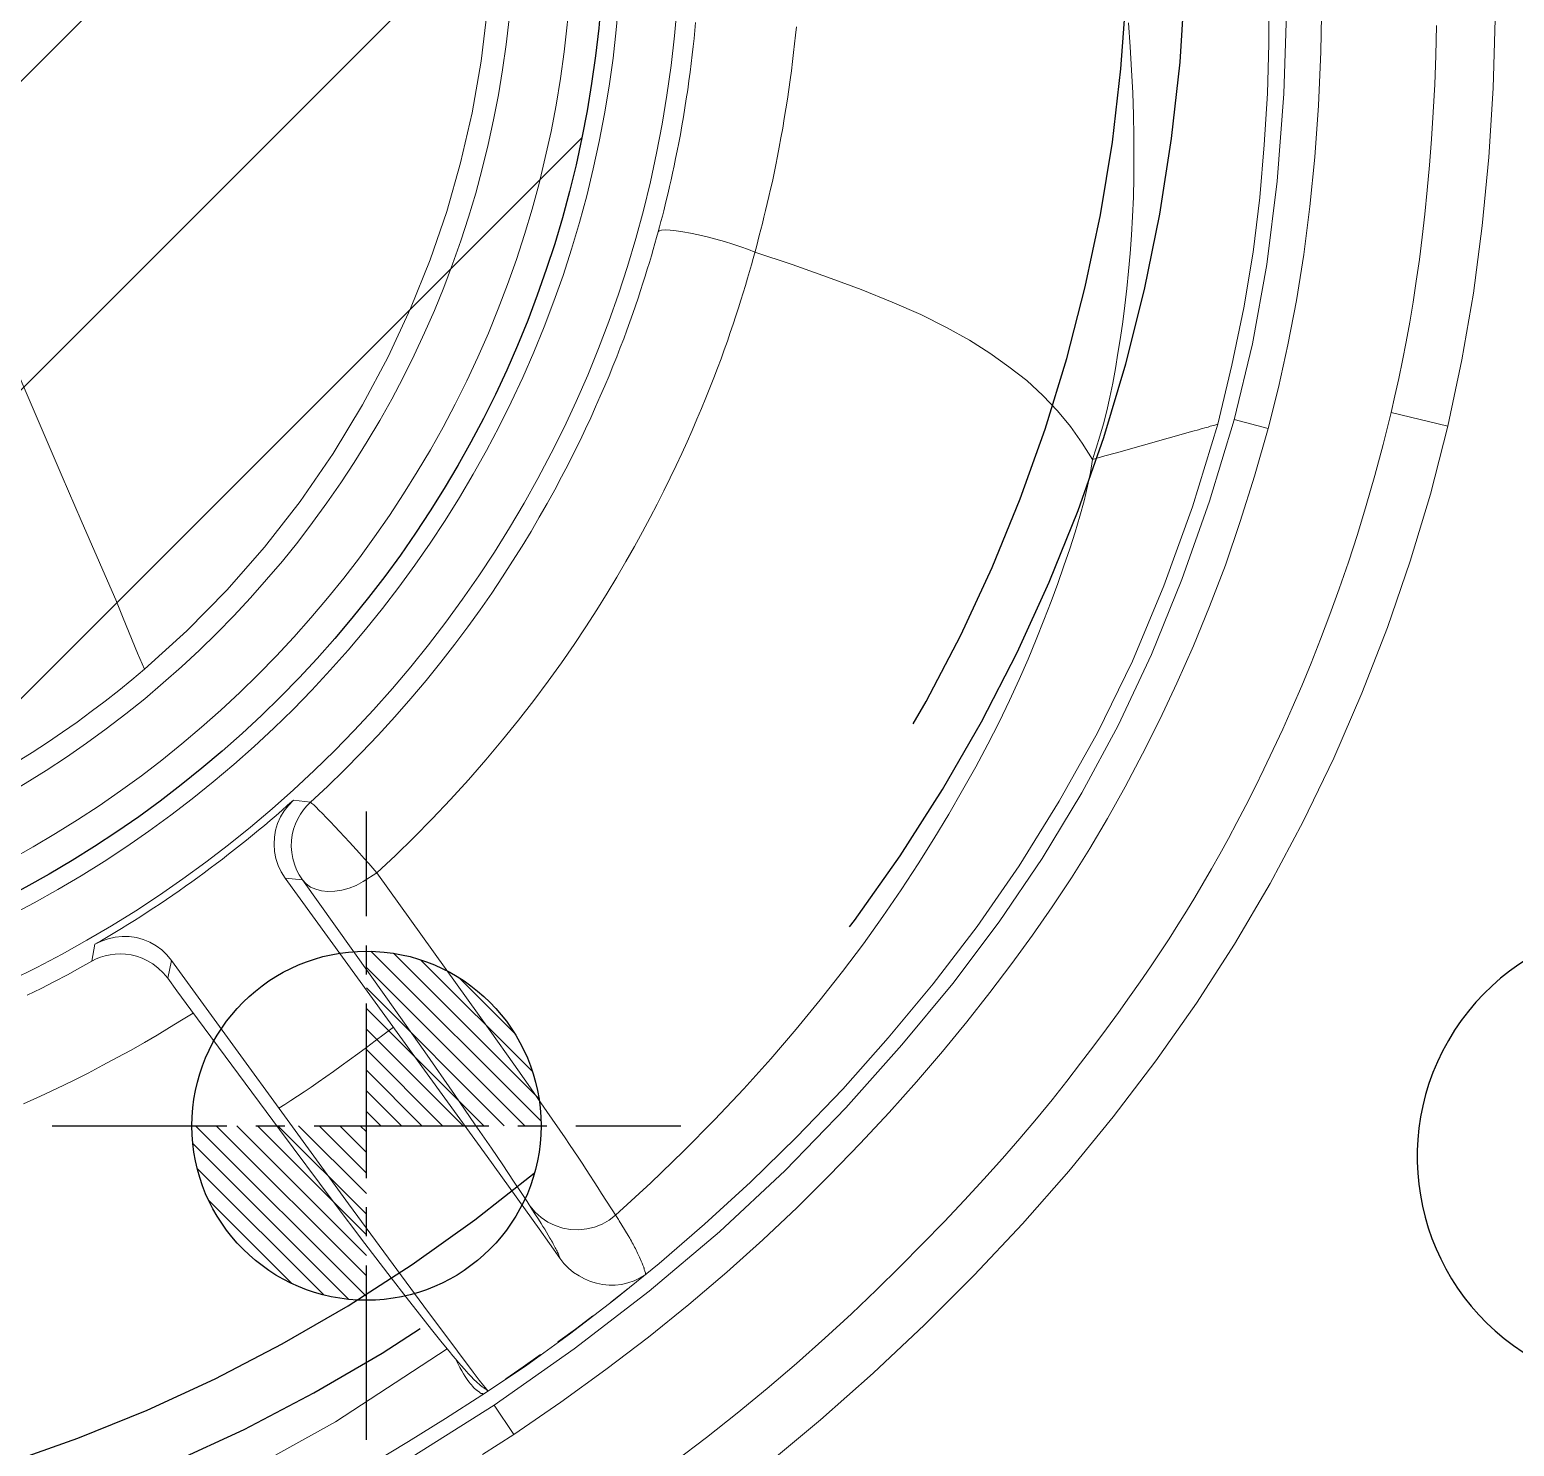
# Model space of a CAD drawing. Header units: inches. Extents: x 160917 to 162189, y -51061 to -50161.
# Drawn here: x 161518.9 to 161531.65, y -50391.16 to -50378.98 of the extents above; entities that cross this region are included whole.
import ezdxf

# ---------------------------------------------------------------- set-up
doc = ezdxf.new("R2010")
doc.units = ezdxf.units.IN
doc.header["$LTSCALE"] = 2
doc.header["$MEASUREMENT"] = 0
doc.linetypes.add('CENTER2', pattern=[1.125, 0.75, -0.125, 0.125, -0.125])
doc.linetypes.add('HIDDEN', pattern=[9.525, 6.35, -3.175])
doc.layers.get('0').update_dxf_attribs({"linetype": 'CONTINUOUS'})
for name, color, linetype in [('PIN', 4, 'CONTINUOUS'), ('Ru', 8, 'CONTINUOUS'), ('y-cut', 7, 'CONTINUOUS')]:
    doc.layers.add(name, color=color, linetype=linetype)
doc.layers.add('PRODUCT', color=1, linetype='CONTINUOUS', lineweight=15)
doc.layers.add('截面', color=191, linetype='CONTINUOUS', lineweight=15)

# ---------------------------------------------------------------- blocks, each defined once
blk = doc.blocks.new('20160823.165622')
at = {"layer": '截面', "linetype": 'Continuous', "ltscale": 0.3}
h = blk.add_hatch(dxfattribs=at)
h.set_pattern_fill('ANSI31', color=256, scale=15, style=0)
h.set_pattern_definition([(45, (-3383.3948, 1002.8706), (-1.3258252, 1.3258252), [])])
h.paths.add_polyline_path([(-73.824, 61.266, 1), (-92.824, 61.266, 1)])
h.paths.add_polyline_path([(-22.197, 84.62, 0.373533), (-22.044, 83.982), (-17.561, 80.78), (-17.398, 80.674), (-17.228, 80.584), (-17.053, 80.509), (-16.871, 80.45), (-16.682, 80.406), (-16.492, 80.379), (-16.3, 80.369), (-16.106, 80.375), (-15.915, 80.399), (-15.727, 80.439), (-15.542, 80.495), (-15.363, 80.567), (-15.192, 80.655), (-15.028, 80.757), (-14.874, 80.873), (-14.732, 81.001), (-14.601, 81.141), (-14.481, 81.295), (-6.885, 91.928), (-6.779, 92.091), (-6.689, 92.26), (-6.615, 92.435), (-6.555, 92.618), (-6.511, 92.807), (-6.484, 92.997), (-6.474, 93.19), (-6.481, 93.384), (-6.504, 93.575), (-6.545, 93.764), (-6.602, 93.95), (-6.674, 94.128), (-6.761, 94.3), (-6.864, 94.465), (-6.98, 94.619), (-7.108, 94.761), (-7.249, 94.893), (-7.403, 95.013), (-12.093, 98.364, 0.382846), (-12.756, 98.29), (-13.983, 96.876), (-15.164, 95.437), (-16.3, 93.973), (-17.39, 92.485), (-18.435, 90.971), (-19.438, 89.428), (-20.4, 87.855), (-21.32, 86.252)])
h.paths.add_polyline_path([(-3.987, 77.836), (-3.979, 77.644), (-3.954, 77.453), (-3.912, 77.264), (-3.854, 77.08), (-3.78, 76.902), (-3.691, 76.73), (-3.588, 76.568), (-3.471, 76.416), (-3.34, 76.274), (-3.199, 76.144), (-3.048, 76.028), (-2.886, 75.925), (-2.714, 75.835), (2.724, 73.299, 0.401701), (3.379, 73.522), (4.215, 75.163), (5.025, 76.816), (5.808, 78.481), (6.564, 80.157), (7.293, 81.844), (7.996, 83.545), (8.673, 85.26), (9.324, 86.988), (9.949, 88.728, 0.385263), (9.688, 89.347), (4.684, 91.68), (4.503, 91.755), (4.32, 91.812), (4.133, 91.854), (3.942, 91.879), (3.748, 91.888), (3.555, 91.879), (3.363, 91.854), (3.173, 91.812), (2.989, 91.754), (2.811, 91.68), (2.638, 91.59), (2.476, 91.487), (2.323, 91.369), (2.18, 91.238), (2.051, 91.097), (1.935, 90.946), (1.832, 90.784), (1.742, 90.612), (-3.779, 78.772), (-3.854, 78.591), (-3.912, 78.408), (-3.953, 78.221), (-3.978, 78.03)])
h.paths.add_polyline_path([(-5.724, 139.049), (-5.562, 128.95), (-5.55, 128.785), (-5.523, 128.627), (-5.479, 128.473), (-5.418, 128.324), (-5.342, 128.179), (-5.252, 128.045), (-5.148, 127.921), (-5.031, 127.808), (-4.904, 127.708), (-4.767, 127.622), (-4.62, 127.551), (-4.469, 127.495), (-4.314, 127.456), (-4.155, 127.434), (-3.99, 127.427), (9.395, 127.642), (9.56, 127.653), (9.718, 127.681), (9.872, 127.725), (10.021, 127.785), (10.166, 127.862), (10.3, 127.951), (10.424, 128.055), (10.537, 128.173), (10.637, 128.3), (10.723, 128.437), (10.794, 128.583), (10.85, 128.735), (10.889, 128.89), (10.911, 129.049), (10.918, 129.214), (10.76, 139.065, 0.409527), (10.26, 139.557), (-5.224, 139.557, 0.418916)])
h.paths.add_polyline_path([(-93.609, 92.793), (-93.598, 92.6), (-93.571, 92.41), (-93.527, 92.221), (-93.467, 92.038), (-93.392, 91.862), (-93.302, 91.692), (-93.196, 91.529), (-87.589, 83.68), (-87.469, 83.527), (-87.339, 83.387), (-87.197, 83.26), (-87.043, 83.144), (-86.879, 83.041), (-86.707, 82.954), (-86.528, 82.882), (-86.342, 82.825), (-86.153, 82.785), (-85.961, 82.761), (-85.766, 82.755), (-85.573, 82.765), (-85.382, 82.792), (-85.193, 82.836), (-85.01, 82.896), (-84.834, 82.971), (-84.665, 83.061), (-84.501, 83.167), (-81.445, 85.35, 0.414214), (-81.213, 86.745), (-88.229, 96.567, 0.414214), (-89.624, 96.799), (-92.686, 94.612), (-92.838, 94.492), (-92.978, 94.362), (-93.105, 94.22), (-93.221, 94.067), (-93.323, 93.903), (-93.411, 93.732), (-93.482, 93.553), (-93.539, 93.367), (-93.579, 93.179), (-93.602, 92.987)])
h.paths.add_polyline_path([(-111.785, 86.571), (-107.088, 75.443, 0.425093), (-105.745, 74.926), (-102.029, 76.658), (-101.856, 76.748), (-101.694, 76.852), (-101.543, 76.968), (-101.401, 77.098), (-101.269, 77.241), (-101.151, 77.394), (-101.048, 77.557), (-100.958, 77.729), (-100.883, 77.908), (-100.825, 78.092), (-100.783, 78.282), (-100.758, 78.473), (-100.75, 78.666), (-100.758, 78.859), (-100.783, 79.05), (-100.825, 79.235), (-100.882, 79.418), (-100.956, 79.597), (-105.034, 88.343), (-105.124, 88.515), (-105.227, 88.677), (-105.343, 88.829), (-105.473, 88.97), (-105.616, 89.102), (-105.769, 89.219), (-105.931, 89.323), (-106.103, 89.412), (-106.281, 89.486), (-106.465, 89.544), (-106.654, 89.586), (-106.845, 89.611), (-107.037, 89.62), (-107.231, 89.611), (-107.421, 89.586), (-107.607, 89.545), (-107.789, 89.487), (-107.969, 89.413), (-111.286, 87.866, 0.403417)])
h.paths.add_polyline_path([(6.029, 102.701), (6.04, 102.519), (6.066, 102.34), (6.108, 102.163), (6.164, 101.988), (6.233, 101.819), (6.317, 101.657), (6.414, 101.501), (6.524, 101.355), (6.645, 101.218), (6.777, 101.091), (6.919, 100.976), (7.07, 100.873), (7.229, 100.783), (7.395, 100.706), (7.565, 100.644), (7.74, 100.596), (7.921, 100.561), (12.733, 99.863, 0.404229), (13.297, 100.269), (13.602, 102.074), (13.869, 103.881), (14.097, 105.692), (14.286, 107.505), (14.436, 109.321), (14.547, 111.142), (14.62, 112.97), (14.653, 114.804), (14.648, 116.644, 0.410269), (14.148, 117.137), (8.99, 117.137), (8.803, 117.129), (8.62, 117.106), (8.441, 117.068), (8.264, 117.014), (8.091, 116.945), (7.925, 116.863), (7.767, 116.767), (7.616, 116.658), (7.476, 116.537), (7.347, 116.404), (7.228, 116.261), (7.122, 116.109), (7.03, 115.948), (6.951, 115.78), (6.887, 115.606), (6.838, 115.43), (6.803, 115.248), (6.784, 115.062), (6.032, 102.885)])
h.paths.add_polyline_path([(-9.989, 114.513), (-9.984, 112.88), (-9.966, 111.248), (-9.933, 109.616), (-9.886, 107.984), (-9.826, 106.353), (-9.751, 104.722), (-9.663, 103.091, 0.356031), (-9.235, 102.625), (-4.838, 101.987), (-4.633, 101.967), (-4.431, 101.966), (-4.231, 101.983), (-4.032, 102.018), (-3.835, 102.073), (-3.646, 102.144), (-3.464, 102.233), (-3.289, 102.339), (-3.126, 102.459), (-2.975, 102.594), (-2.835, 102.744), (-2.711, 102.904), (-2.603, 103.075), (-2.509, 103.256), (-2.434, 103.444), (-2.376, 103.636), (-2.336, 103.834), (-2.313, 104.038), (-1.58, 115.926), (-1.577, 116.128), (-1.592, 116.327), (-1.625, 116.522), (-1.675, 116.716), (-1.743, 116.905), (-1.828, 117.086), (-1.929, 117.259), (-2.046, 117.424), (-2.176, 117.576), (-2.32, 117.715), (-2.477, 117.842), (-2.643, 117.954), (-2.819, 118.049), (-3.004, 118.129), (-3.194, 118.191), (-3.387, 118.236), (-3.584, 118.263), (-3.787, 118.273), (-9.457, 118.273, 0.408821), (-9.957, 117.782), (-9.98, 116.147)])
h.paths.add_polyline_path([(-117.289, 114.429), (-117.278, 113.089), (-117.245, 111.75), (-117.188, 110.413), (-117.108, 109.078), (-117.005, 107.746), (-116.879, 106.413), (-116.73, 105.082), (-116.557, 103.75), (-116.36, 102.42, 0.411006), (-115.229, 101.585), (-112.19, 102.026), (-112.009, 102.06), (-111.833, 102.108), (-111.663, 102.171), (-111.498, 102.247), (-111.338, 102.338), (-111.187, 102.441), (-111.045, 102.556), (-110.912, 102.683), (-110.791, 102.82), (-110.682, 102.967), (-110.585, 103.122), (-110.501, 103.285), (-110.431, 103.453), (-110.375, 103.628), (-110.334, 103.806), (-110.308, 103.984), (-110.297, 104.166), (-110.3, 104.35), (-110.855, 113.353), (-110.875, 113.54), (-110.91, 113.721), (-110.959, 113.898), (-111.023, 114.071), (-111.102, 114.24), (-111.194, 114.4), (-111.3, 114.552), (-111.418, 114.696), (-111.548, 114.828), (-111.688, 114.949), (-111.839, 115.059), (-111.997, 115.155), (-112.162, 115.237), (-112.335, 115.306), (-112.512, 115.359), (-112.691, 115.397), (-112.874, 115.42), (-113.061, 115.428), (-116.289, 115.428, 0.41394)])
h.paths.add_polyline_path([(-99.071, 114.42), (-99.068, 114.217), (-98.561, 105.996), (-98.539, 105.794), (-98.5, 105.598), (-98.443, 105.408), (-98.369, 105.222), (-98.277, 105.042), (-98.171, 104.872), (-98.049, 104.712), (-97.911, 104.563), (-97.762, 104.428), (-97.601, 104.307), (-97.429, 104.2), (-97.249, 104.11), (-97.061, 104.038), (-96.867, 103.982), (-96.67, 103.944), (-96.472, 103.924), (-96.272, 103.923), (-96.07, 103.939), (-93.042, 104.307, 0.379232), (-92.163, 105.3), (-92.163, 115.564, 0.414214), (-93.163, 116.564), (-96.863, 116.564), (-97.065, 116.555), (-97.262, 116.528), (-97.455, 116.483), (-97.644, 116.421), (-97.829, 116.341), (-98.005, 116.246), (-98.172, 116.134), (-98.329, 116.007), (-98.473, 115.868), (-98.603, 115.716), (-98.72, 115.551), (-98.821, 115.378), (-98.905, 115.196), (-98.974, 115.007), (-99.024, 114.813), (-99.057, 114.618)])
at = {"layer": 'y-cut', "linetype": 'ByBlock'}
blk.add_circle((-83.324, 61.266), 9.5, dxfattribs=at)
blk = doc.blocks.new('20160903.101622')
at = {"color": 8, "linetype": 'HIDDEN', "ltscale": 0.8}
for radius, start, end in [(14.5, 142.5048, 37.4952), (14, 143.1301, 36.8699)]:
    blk.add_arc((-4.003, -10.67), radius, start, end, dxfattribs=at)

msp = doc.modelspace()

# ---------------------------------------------------------------- hatches: boundary and pattern name
at = {"layer": 'PIN', "linetype": 'Continuous'}
h = msp.add_hatch(dxfattribs=at)
h.set_pattern_fill('ANSI31', color=3, angle=90, style=0)
h.set_pattern_definition([(135, (161727.07526, -50402.64212), (-0.08838835, -0.08838835), [])])
h.paths.add_polyline_path([(161521.793, -50388.402), (161520.293, -50388.402, 0.414214), (161521.793, -50389.902)])
h.paths.add_polyline_path([(161521.793, -50386.902), (161521.793, -50388.402), (161523.293, -50388.402, 0.414214)])

# ---------------------------------------------------------------- linework, layer by layer
at = {"layer": 'PIN', "color": 3, "linetype": 'CENTER2'}
for p, q in [((161521.793, -50391.102), (161521.793, -50385.702)), ((161519.093, -50388.402), (161524.493, -50388.402))]:
    msp.add_line(p, q, dxfattribs=at)
at = {"layer": 'PIN', "color": 3, "linetype": 'Continuous'}
msp.add_circle((161521.793, -50388.402), 1.5, dxfattribs=at)
at = {"layer": 'PRODUCT', "linetype": 'ByBlock'}
for p, q in [((161525.168, -50380.752), (161525.195, -50380.649)), ((161525.143, -50380.849), (161525.168, -50380.752)), ((161529.229, -50381.867), (161529.107, -50382.373)), ((161529.54, -50382.412), (161529.63, -50382.059)), ((161529.54, -50382.412), (161529.249, -50382.334)), ((161531.085, -50382.39), (161530.596, -50382.274)), ((161528.892, -50382.435), (161528.236, -50382.619)), ((161528.941, -50382.421), (161528.892, -50382.435)), ((161529.025, -50382.398), (161529.006, -50382.403)), ((161529.423, -50382.82), (161529.54, -50382.412)), ((161519.886, -50384.479), (161519.825, -50384.341)), ((161521.165, -50385.604), (161521.311, -50385.623)), ((161521.562, -50385.874), (161521.647, -50385.966)), ((161522.83, -50388.667), (161521.094, -50386.274)), ((161521.094, -50386.274), (161521.243, -50386.289)), ((161521.243, -50386.289), (161521.96, -50387.295)), ((161521.764, -50386.303), (161521.881, -50386.228)), ((161521.881, -50386.228), (161522.856, -50387.587)), ((161519.433, -50386.988), (161519.46, -50386.843)), ((161520.086, -50387.135), (161520.119, -50386.983)), ((161521.639, -50389.073), (161520.119, -50386.983)), ((161520.164, -50387.242), (161520.086, -50387.135)), ((161520.283, -50387.405), (161520.164, -50387.242)), ((161521.96, -50387.295), (161522.293, -50387.768)), ((161521.045, -50388.434), (161520.283, -50387.405)), ((161522.856, -50387.587), (161523.059, -50387.873)), ((161522.293, -50387.768), (161522.548, -50388.133)), ((161523.059, -50387.873), (161523.181, -50388.047)), ((161523.181, -50388.047), (161523.342, -50388.279)), ((161522.548, -50388.133), (161522.728, -50388.393)), ((161521.508, -50389.054), (161521.045, -50388.434)), ((161522.728, -50388.393), (161522.866, -50388.594)), ((161522.866, -50388.594), (161522.964, -50388.739)), ((161523.276, -50389.289), (161522.83, -50388.667)), ((161522.964, -50388.739), (161523.057, -50388.878)), ((161523.057, -50388.878), (161523.117, -50388.967)), ((161523.117, -50388.967), (161523.173, -50389.052)), ((161521.78, -50389.414), (161521.508, -50389.054)), ((161521.639, -50389.073), (161522.286, -50389.953)), ((161523.173, -50389.052), (161523.215, -50389.118)), ((161523.813, -50388.983), (161523.941, -50389.183)), ((161523.215, -50389.118), (161523.246, -50389.167)), ((161523.246, -50389.167), (161523.27, -50389.204)), ((161523.27, -50389.204), (161523.293, -50389.242)), ((161523.964, -50389.22), (161523.987, -50389.257)), ((161523.455, -50389.541), (161523.276, -50389.289)), ((161523.293, -50389.242), (161523.309, -50389.267)), ((161523.309, -50389.267), (161523.324, -50389.292)), ((161523.324, -50389.292), (161523.339, -50389.317)), ((161523.339, -50389.317), (161523.354, -50389.342)), ((161523.987, -50389.257), (161524.04, -50389.344)), ((161524.826, -50389.313), (161524.222, -50389.823)), ((161522.006, -50389.709), (161521.78, -50389.414)), ((161524.153, -50389.565), (161524.161, -50389.584)), ((161522.134, -50389.875), (161522.006, -50389.709)), ((161524.183, -50389.644), (161524.184, -50389.648)), ((161524.186, -50389.655), (161524.187, -50389.659)), ((161522.249, -50390.021), (161522.134, -50389.875)), ((161523.889, -50389.921), (161524.041, -50389.802)), ((161522.286, -50389.953), (161522.574, -50390.34)), ((161522.352, -50390.152), (161522.249, -50390.021)), ((161522.444, -50390.267), (161522.352, -50390.152)), ((161522.503, -50390.339), (161522.444, -50390.267)), ((161522.535, -50390.378), (161522.503, -50390.339)), ((161522.558, -50390.405), (161522.535, -50390.378)), ((161522.574, -50390.34), (161522.711, -50390.521)), ((161523.158, -50390.467), (161522.784, -50390.717)), ((161522.665, -50390.591), (161522.653, -50390.575)), ((161522.739, -50390.674), (161522.735, -50390.671)), ((161522.796, -50390.651), (161522.809, -50390.66)), ((161522.801, -50390.654), (161522.813, -50390.663)), ((161523.058, -50391.055), (161522.891, -50390.804))]:
    msp.add_line(p, q, dxfattribs=at)
for points in [[(161527.781, -50370.699), (161528.111, -50371.379), (161528.415, -50372.098), (161528.694, -50372.856), (161528.953, -50373.664), (161529.187, -50374.51), (161529.379, -50375.364), (161529.522, -50376.228), (161529.623, -50377.1), (161529.683, -50377.945), (161529.7, -50378.754), (161529.676, -50379.536), (161529.618, -50380.285), (161529.529, -50381.001), (161529.406, -50381.684), (161529.249, -50382.335)], [(161529.548, -50378.693), (161529.547, -50379.105), (161529.533, -50379.532), (161529.507, -50379.972), (161529.469, -50380.427), (161529.411, -50380.895), (161529.33, -50381.375), (161529.229, -50381.867)], [(161529.63, -50382.059), (161529.71, -50381.692), (161529.782, -50381.311), (161529.845, -50380.915), (161529.898, -50380.504), (161529.941, -50380.078), (161529.973, -50379.635), (161529.993, -50379.175), (161530.001, -50378.705)], [(161519.886, -50384.479), (161520.249, -50384.15), (161520.593, -50383.8), (161520.917, -50383.43), (161521.223, -50383.037), (161521.507, -50382.625), (161521.76, -50382.208), (161521.98, -50381.794), (161522.172, -50381.38), (161522.34, -50380.962), (161522.483, -50380.545), (161522.602, -50380.127), (161522.701, -50379.697), (161522.779, -50379.254), (161522.834, -50378.8)], [(161531.49, -50378.894), (161531.473, -50379.487), (161531.437, -50380.08), (161531.38, -50380.668), (161531.303, -50381.248), (161531.204, -50381.822), (161531.085, -50382.39)], [(161524.299, -50380.721), (161524.311, -50380.678), (161524.323, -50380.633), (161524.335, -50380.587), (161524.347, -50380.539), (161524.359, -50380.49), (161524.371, -50380.439), (161524.384, -50380.386), (161524.397, -50380.332), (161524.41, -50380.275), (161524.423, -50380.216), (161524.436, -50380.155), (161524.449, -50380.092), (161524.463, -50380.025), (161524.476, -50379.956), (161524.49, -50379.884), (161524.503, -50379.81), (161524.516, -50379.733), (161524.529, -50379.656), (161524.541, -50379.579), (161524.553, -50379.501), (161524.564, -50379.424), (161524.574, -50379.348), (161524.583, -50379.274), (161524.592, -50379.201), (161524.6, -50379.129), (161524.608, -50379.059), (161524.614, -50378.99), (161524.621, -50378.921)], [(161525.195, -50380.649), (161525.208, -50380.594), (161525.222, -50380.537), (161525.236, -50380.478), (161525.251, -50380.417), (161525.265, -50380.353), (161525.28, -50380.287), (161525.295, -50380.218), (161525.31, -50380.146), (161525.325, -50380.071), (161525.339, -50379.993), (161525.354, -50379.913), (161525.369, -50379.831), (161525.383, -50379.748), (161525.396, -50379.664), (161525.409, -50379.58), (161525.422, -50379.497), (161525.433, -50379.416), (161525.444, -50379.336), (161525.454, -50379.258), (161525.463, -50379.181), (161525.471, -50379.106), (161525.479, -50379.032), (161525.487, -50378.958)], [(161528.03, -50382.677), (161528.063, -50382.58), (161528.095, -50382.478), (161528.125, -50382.371), (161528.153, -50382.259), (161528.179, -50382.142), (161528.204, -50382.021), (161528.227, -50381.895), (161528.249, -50381.764), (161528.27, -50381.63), (161528.29, -50381.493), (161528.309, -50381.353), (161528.326, -50381.208), (161528.341, -50381.059), (161528.355, -50380.907), (161528.366, -50380.75), (161528.375, -50380.589), (161528.382, -50380.423), (161528.386, -50380.253), (161528.387, -50380.078), (161528.386, -50379.899), (161528.382, -50379.715), (161528.376, -50379.526), (161528.367, -50379.332), (161528.355, -50379.132), (161528.339, -50378.926)], [(161530.662, -50381.982), (161530.694, -50381.827), (161530.725, -50381.666), (161530.756, -50381.498), (161530.785, -50381.324), (161530.812, -50381.145), (161530.839, -50380.959), (161530.863, -50380.767), (161530.886, -50380.568), (161530.907, -50380.363), (161530.926, -50380.149), (161530.943, -50379.926), (161530.959, -50379.694), (161530.971, -50379.454), (161530.98, -50379.205), (161530.986, -50378.947)], [(161519.341, -50383.202), (161519.178, -50382.823), (161517.634, -50379.225)], [(161521.311, -50385.623), (161521.457, -50385.486), (161521.603, -50385.344), (161521.748, -50385.198), (161521.893, -50385.046), (161522.036, -50384.889), (161522.174, -50384.732), (161522.305, -50384.575), (161522.432, -50384.419), (161522.551, -50384.265), (161522.664, -50384.115), (161522.769, -50383.968), (161522.869, -50383.825), (161522.962, -50383.686), (161523.048, -50383.552), (161523.13, -50383.422), (161523.207, -50383.295), (161523.278, -50383.173), (161523.346, -50383.054), (161523.41, -50382.938), (161523.469, -50382.827), (161523.526, -50382.719), (161523.578, -50382.614), (161523.628, -50382.513), (161523.675, -50382.414), (161523.72, -50382.318), (161523.762, -50382.224), (161523.802, -50382.133), (161523.841, -50382.045), (161523.877, -50381.959), (161523.911, -50381.875), (161523.943, -50381.794), (161523.974, -50381.715), (161524.003, -50381.639), (161524.03, -50381.565), (161524.056, -50381.493), (161524.081, -50381.424), (161524.104, -50381.356), (161524.127, -50381.29), (161524.148, -50381.225), (161524.168, -50381.162), (161524.188, -50381.101), (161524.206, -50381.041), (161524.224, -50380.984), (161524.241, -50380.927), (161524.256, -50380.873), (161524.271, -50380.82), (161524.286, -50380.77), (161524.299, -50380.721)], [(161524.299, -50380.721), (161524.308, -50380.712), (161524.329, -50380.707), (161524.36, -50380.705), (161524.402, -50380.707), (161524.453, -50380.712), (161524.511, -50380.721), (161524.576, -50380.733), (161524.646, -50380.748), (161524.72, -50380.765), (161524.795, -50380.784), (161524.869, -50380.805), (161524.942, -50380.827), (161525.01, -50380.85), (161525.074, -50380.873), (161525.13, -50380.895)], [(161521.881, -50386.228), (161522.041, -50386.079), (161522.199, -50385.925), (161522.356, -50385.766), (161522.514, -50385.6), (161522.669, -50385.43), (161522.819, -50385.258), (161522.963, -50385.087), (161523.1, -50384.916), (161523.231, -50384.748), (161523.353, -50384.583), (161523.469, -50384.423), (161523.577, -50384.266), (161523.678, -50384.115), (161523.772, -50383.969), (161523.861, -50383.826), (161523.944, -50383.688), (161524.022, -50383.554), (161524.096, -50383.424), (161524.165, -50383.299), (161524.23, -50383.177), (161524.291, -50383.06), (161524.348, -50382.946), (161524.402, -50382.836), (161524.453, -50382.73), (161524.502, -50382.626), (161524.547, -50382.525), (161524.591, -50382.427), (161524.632, -50382.331), (161524.672, -50382.238), (161524.709, -50382.148), (161524.744, -50382.06), (161524.777, -50381.975), (161524.809, -50381.893), (161524.839, -50381.812), (161524.867, -50381.734), (161524.894, -50381.659), (161524.919, -50381.585), (161524.944, -50381.513), (161524.967, -50381.443), (161524.989, -50381.375), (161525.01, -50381.308), (161525.03, -50381.244), (161525.049, -50381.181), (161525.067, -50381.12), (161525.084, -50381.061), (161525.1, -50381.004), (161525.116, -50380.949), (161525.143, -50380.849)], [(161528.03, -50382.677), (161527.941, -50382.536), (161527.842, -50382.394), (161527.73, -50382.258), (161527.605, -50382.126), (161527.466, -50381.999), (161527.312, -50381.88), (161527.149, -50381.764), (161526.973, -50381.653), (161526.777, -50381.542), (161526.555, -50381.432), (161526.309, -50381.324), (161526.042, -50381.217), (161525.755, -50381.109), (161525.45, -50381.001), (161525.13, -50380.895)], [(161530.596, -50382.274), (161530.629, -50382.131), (161530.662, -50381.982)], [(161524.442, -50391.287), (161524.713, -50391.082), (161524.979, -50390.871), (161525.237, -50390.659), (161525.488, -50390.445), (161525.73, -50390.228), (161525.96, -50390.017), (161526.175, -50389.812), (161526.378, -50389.613), (161526.571, -50389.418), (161526.756, -50389.227), (161526.931, -50389.042), (161527.098, -50388.86), (161527.257, -50388.683), (161527.406, -50388.511), (161527.549, -50388.343), (161527.683, -50388.179), (161527.809, -50388.02), (161527.929, -50387.865), (161528.043, -50387.715), (161528.151, -50387.57), (161528.253, -50387.429), (161528.35, -50387.295), (161528.441, -50387.165), (161528.528, -50387.038), (161528.61, -50386.916), (161528.689, -50386.796), (161528.765, -50386.677), (161528.839, -50386.559), (161528.911, -50386.44), (161528.982, -50386.319), (161529.054, -50386.195), (161529.125, -50386.068), (161529.198, -50385.935), (161529.272, -50385.796), (161529.347, -50385.651), (161529.425, -50385.498), (161529.504, -50385.337), (161529.584, -50385.169), (161529.665, -50384.994), (161529.747, -50384.812), (161529.828, -50384.623), (161529.91, -50384.426), (161529.991, -50384.221), (161530.071, -50384.009), (161530.151, -50383.788), (161530.229, -50383.559), (161530.307, -50383.321), (161530.382, -50383.073), (161530.455, -50382.816), (161530.527, -50382.549), (161530.596, -50382.274)], [(161529.249, -50382.335), (161529.037, -50383.036), (161528.799, -50383.709), (161528.537, -50384.352), (161528.25, -50384.962), (161527.939, -50385.542), (161527.598, -50386.105), (161527.229, -50386.65), (161526.832, -50387.179), (161526.394, -50387.707), (161525.912, -50388.247), (161525.389, -50388.786), (161524.826, -50389.313)], [(161529.107, -50382.373), (161528.889, -50383.083), (161528.644, -50383.763), (161528.373, -50384.411), (161528.073, -50385.027), (161527.745, -50385.613), (161527.401, -50386.168), (161527.039, -50386.691), (161526.661, -50387.183), (161526.275, -50387.648), (161525.885, -50388.087), (161525.487, -50388.5), (161525.091, -50388.888), (161524.698, -50389.249), (161524.307, -50389.586), (161523.919, -50389.9), (161523.537, -50390.194), (161523.158, -50390.467)], [(161531.085, -50382.39), (161530.934, -50382.975), (161530.761, -50383.552), (161530.565, -50384.122), (161530.346, -50384.686), (161530.105, -50385.243), (161529.842, -50385.788), (161529.557, -50386.321), (161529.25, -50386.842), (161528.923, -50387.35), (161528.576, -50387.845), (161528.209, -50388.326), (161527.826, -50388.793), (161527.428, -50389.246), (161527.014, -50389.686), (161526.587, -50390.112), (161526.147, -50390.527), (161525.695, -50390.929), (161525.23, -50391.315)], [(161529.006, -50382.403), (161528.963, -50382.415), (161528.941, -50382.421)], [(161529.107, -50382.373), (161529.1, -50382.376), (161529.091, -50382.38), (161529.081, -50382.383), (161529.069, -50382.385), (161529.056, -50382.388), (161529.042, -50382.392), (161529.025, -50382.398)], [(161523.933, -50389.171), (161524.235, -50388.894), (161524.518, -50388.62), (161524.784, -50388.35), (161525.034, -50388.085), (161525.267, -50387.826), (161525.486, -50387.571), (161525.691, -50387.321), (161525.883, -50387.078), (161526.062, -50386.838), (161526.23, -50386.605), (161526.386, -50386.376), (161526.532, -50386.153), (161526.668, -50385.936), (161526.796, -50385.724), (161526.915, -50385.518), (161527.027, -50385.318), (161527.131, -50385.123), (161527.228, -50384.933), (161527.318, -50384.748), (161527.4, -50384.569), (161527.477, -50384.394), (161527.548, -50384.224), (161527.614, -50384.059), (161527.675, -50383.898), (161527.732, -50383.743), (161527.785, -50383.592), (161527.835, -50383.445), (161527.881, -50383.303), (161527.922, -50383.165), (161527.958, -50383.033), (161527.989, -50382.907), (161528.013, -50382.788), (161528.03, -50382.677)], [(161528.236, -50382.619), (161528.136, -50382.647), (161528.03, -50382.677)], [(161523.058, -50391.055), (161523.464, -50390.777), (161523.85, -50390.498), (161524.217, -50390.219), (161524.563, -50389.939), (161524.889, -50389.66), (161525.199, -50389.382), (161525.493, -50389.104), (161525.771, -50388.828), (161526.035, -50388.556), (161526.284, -50388.288), (161526.519, -50388.024), (161526.741, -50387.763), (161526.951, -50387.509), (161527.149, -50387.258), (161527.337, -50387.009), (161527.516, -50386.764), (161527.685, -50386.52), (161527.849, -50386.272), (161528.007, -50386.019), (161528.16, -50385.761), (161528.311, -50385.491), (161528.461, -50385.207), (161528.61, -50384.911), (161528.755, -50384.6), (161528.898, -50384.277), (161529.037, -50383.94), (161529.172, -50383.585), (161529.3, -50383.211), (161529.423, -50382.82)], [(161519.825, -50384.341), (161519.704, -50384.041), (161519.639, -50383.883), (161519.569, -50383.721), (161519.341, -50383.202)], [(161518.786, -50385.278), (161518.921, -50385.194), (161519.053, -50385.108), (161519.181, -50385.021), (161519.306, -50384.933), (161519.429, -50384.844), (161519.548, -50384.754), (161519.664, -50384.663), (161519.777, -50384.571), (161519.886, -50384.479)], [(161521.165, -50385.604), (161521.122, -50385.649), (161521.085, -50385.697), (161521.054, -50385.749)], [(161521.311, -50385.623), (161521.279, -50385.655), (161521.251, -50385.688), (161521.226, -50385.724), (161521.203, -50385.764), (161521.183, -50385.807), (161521.167, -50385.853), (161521.156, -50385.901), (161521.149, -50385.951), (161521.147, -50386.002), (161521.151, -50386.054), (161521.16, -50386.105), (161521.174, -50386.154), (161521.192, -50386.202), (161521.216, -50386.247), (161521.243, -50386.289)], [(161521.311, -50385.623), (161521.315, -50385.625), (161521.325, -50385.633), (161521.34, -50385.646), (161521.36, -50385.666), (161521.385, -50385.69), (161521.414, -50385.719), (161521.447, -50385.753), (161521.483, -50385.79), (161521.521, -50385.831), (161521.562, -50385.874)], [(161521.054, -50385.749), (161521.03, -50385.804), (161521.012, -50385.863), (161521.002, -50385.923), (161520.999, -50385.984), (161521.003, -50386.046), (161521.015, -50386.107), (161521.034, -50386.165)], [(161521.647, -50385.966), (161521.732, -50386.059), (161521.773, -50386.105), (161521.812, -50386.149), (161521.848, -50386.19), (161521.881, -50386.228)], [(161521.034, -50386.165), (161521.061, -50386.22), (161521.094, -50386.274)], [(161521.243, -50386.289), (161521.275, -50386.324), (161521.313, -50386.351), (161521.357, -50386.37), (161521.407, -50386.383), (161521.462, -50386.39), (161521.52, -50386.387), (161521.581, -50386.377), (161521.645, -50386.362), (161521.705, -50386.337), (161521.764, -50386.303)], [(161520.119, -50386.983), (161520.078, -50386.934), (161520.034, -50386.892), (161519.986, -50386.856), (161519.932, -50386.826), (161519.875, -50386.803), (161519.816, -50386.786), (161519.755, -50386.777), (161519.694, -50386.776), (161519.633, -50386.782), (161519.574, -50386.795), (161519.517, -50386.815), (161519.46, -50386.843)], [(161520.086, -50387.135), (161520.045, -50387.088), (161520.003, -50387.047), (161519.958, -50387.012), (161519.912, -50386.984), (161519.865, -50386.962), (161519.818, -50386.946), (161519.771, -50386.934), (161519.724, -50386.928), (161519.678, -50386.925), (161519.634, -50386.927), (161519.59, -50386.933), (161519.548, -50386.942), (161519.508, -50386.954), (161519.47, -50386.969), (161519.433, -50386.988)], [(161519.433, -50386.988), (161519.33, -50387.046), (161519.223, -50387.104), (161519.112, -50387.163), (161518.997, -50387.222), (161518.878, -50387.281)], [(161520.304, -50387.434), (161520.205, -50387.496), (161520.102, -50387.559), (161519.996, -50387.623), (161519.885, -50387.687), (161519.771, -50387.752), (161519.652, -50387.817), (161519.529, -50387.883), (161519.401, -50387.949), (161519.27, -50388.016), (161519.133, -50388.082), (161518.992, -50388.148), (161518.845, -50388.214)], [(161522.024, -50387.554), (161521.946, -50387.614), (161521.868, -50387.672), (161521.793, -50387.729), (161521.719, -50387.784), (161521.647, -50387.836), (161521.577, -50387.887), (161521.509, -50387.936), (161521.443, -50387.983), (161521.379, -50388.027), (161521.317, -50388.07), (161521.257, -50388.111), (161521.199, -50388.149), (161521.144, -50388.186), (161521.092, -50388.22), (161521.041, -50388.252)], [(161523.342, -50388.279), (161523.499, -50388.506), (161523.537, -50388.562)], [(161523.537, -50388.562), (161523.611, -50388.671), (161523.646, -50388.725), (161523.681, -50388.778)], [(161523.681, -50388.778), (161523.781, -50388.933), (161523.813, -50388.983)], [(161523.933, -50389.171), (161523.878, -50389.213), (161523.818, -50389.247), (161523.753, -50389.273), (161523.686, -50389.289), (161523.617, -50389.296), (161523.547, -50389.294), (161523.479, -50389.282), (161523.414, -50389.26), (161523.352, -50389.23), (161523.295, -50389.192), (161523.243, -50389.146), (161523.199, -50389.094)], [(161523.941, -50389.183), (161523.957, -50389.208), (161523.964, -50389.22)], [(161523.354, -50389.342), (161523.369, -50389.367), (161523.376, -50389.379), (161523.383, -50389.392), (161523.39, -50389.404), (161523.396, -50389.416), (161523.403, -50389.428), (161523.409, -50389.439), (161523.415, -50389.45), (161523.421, -50389.461), (161523.426, -50389.471), (161523.431, -50389.481), (161523.435, -50389.49), (161523.439, -50389.498), (161523.442, -50389.506), (161523.445, -50389.512), (161523.447, -50389.518), (161523.449, -50389.524), (161523.451, -50389.529), (161523.453, -50389.533), (161523.454, -50389.537), (161523.455, -50389.541)], [(161524.04, -50389.344), (161524.055, -50389.369), (161524.062, -50389.381), (161524.069, -50389.394), (161524.077, -50389.407), (161524.084, -50389.419), (161524.09, -50389.432), (161524.097, -50389.445), (161524.104, -50389.458), (161524.11, -50389.471), (161524.116, -50389.483), (161524.122, -50389.496), (161524.128, -50389.508), (161524.133, -50389.52), (161524.138, -50389.532), (161524.153, -50389.565)], [(161523.455, -50389.541), (161523.49, -50389.586), (161523.53, -50389.627), (161523.573, -50389.662), (161523.619, -50389.693), (161523.667, -50389.719), (161523.717, -50389.74), (161523.769, -50389.756), (161523.822, -50389.766), (161523.877, -50389.771), (161523.931, -50389.771), (161523.985, -50389.765), (161524.039, -50389.753), (161524.093, -50389.735), (161524.144, -50389.71), (161524.193, -50389.679)], [(161524.161, -50389.584), (161524.165, -50389.592), (161524.168, -50389.599), (161524.17, -50389.606), (161524.173, -50389.612), (161524.175, -50389.617), (161524.176, -50389.622), (161524.178, -50389.626), (161524.179, -50389.63), (161524.18, -50389.634), (161524.181, -50389.637)], [(161524.185, -50389.651), (161524.189, -50389.665), (161524.19, -50389.668), (161524.191, -50389.671), (161524.192, -50389.674), (161524.193, -50389.677), (161524.193, -50389.679)], [(161524.222, -50389.823), (161523.577, -50390.32), (161522.891, -50390.804)], [(161523.438, -50390.26), (161523.588, -50390.15), (161523.738, -50390.037)], [(161514.124, -50393.059), (161515.009, -50393.047), (161515.912, -50392.969), (161516.828, -50392.818), (161517.745, -50392.595), (161518.664, -50392.302), (161519.604, -50391.935), (161520.562, -50391.481), (161521.526, -50390.946), (161522.486, -50390.318)], [(161522.989, -50390.578), (161523.14, -50390.474), (161523.289, -50390.368)], [(161522.558, -50390.405), (161522.585, -50390.437), (161522.609, -50390.465), (161522.631, -50390.491), (161522.651, -50390.513), (161522.668, -50390.532), (161522.684, -50390.549), (161522.698, -50390.564), (161522.711, -50390.577), (161522.722, -50390.588), (161522.732, -50390.598), (161522.741, -50390.606), (161522.749, -50390.613), (161522.757, -50390.62), (161522.764, -50390.626), (161522.77, -50390.632), (161522.776, -50390.637), (161522.782, -50390.641), (161522.787, -50390.645), (161522.792, -50390.648)], [(161522.653, -50390.575), (161522.641, -50390.556), (161522.626, -50390.534), (161522.611, -50390.509), (161522.595, -50390.479), (161522.577, -50390.445), (161522.558, -50390.405)], [(161522.706, -50390.643), (161522.692, -50390.626), (161522.684, -50390.616), (161522.675, -50390.605), (161522.665, -50390.591)], [(161522.711, -50390.521), (161522.761, -50390.587), (161522.799, -50390.635), (161522.824, -50390.666), (161522.837, -50390.68)], [(161522.784, -50390.717), (161522.471, -50390.919), (161522.154, -50391.115), (161521.835, -50391.306), (161521.512, -50391.492), (161521.186, -50391.672), (161520.858, -50391.845), (161520.528, -50392.012), (161520.196, -50392.172), (161519.861, -50392.324), (161519.523, -50392.47), (161519.182, -50392.608), (161518.838, -50392.737), (161518.49, -50392.856), (161518.14, -50392.966), (161517.787, -50393.067), (161517.431, -50393.158), (161517.073, -50393.239), (161516.713, -50393.31), (161516.351, -50393.37), (161515.988, -50393.421), (161515.623, -50393.462), (161515.258, -50393.492), (161514.891, -50393.513)], [(161522.743, -50390.678), (161522.73, -50390.666), (161522.725, -50390.662), (161522.719, -50390.656), (161522.713, -50390.65), (161522.706, -50390.643)], [(161522.784, -50390.717), (161522.792, -50390.708), (161522.792, -50390.704), (161522.787, -50390.703), (161522.78, -50390.703), (161522.775, -50390.702), (161522.771, -50390.7), (161522.769, -50390.697), (161522.766, -50390.694), (161522.764, -50390.691), (161522.76, -50390.688), (161522.756, -50390.686), (161522.752, -50390.683), (161522.747, -50390.681), (161522.743, -50390.678)], [(161522.817, -50390.666), (161522.821, -50390.669), (161522.825, -50390.671), (161522.829, -50390.674), (161522.833, -50390.677), (161522.837, -50390.68)], [(161522.891, -50390.804), (161522.187, -50391.248), (161521.49, -50391.654), (161520.798, -50392.023), (161520.114, -50392.354), (161519.437, -50392.647), (161518.759, -50392.903), (161518.08, -50393.12), (161517.401, -50393.299), (161516.72, -50393.442), (161516.035, -50393.549), (161515.348, -50393.619), (161514.658, -50393.653)], [(161522.791, -50391.228), (161523.058, -50391.055)]]:
    msp.add_lwpolyline(points, dxfattribs=at)
for radius in [10.155, 9.652, 9.5, 9.229, 8.726]:
    msp.add_circle((161514.337, -50377.999), radius, dxfattribs=at)
msp.add_arc((161514.337, -50377.999), 10.221, 300.0827, 311.9173, dxfattribs=at)
at = {"layer": 'Ru', "ltscale": 0.5}
msp.add_arc((161532.82, -50388.67), 2, 60, 240, dxfattribs=at)

# ---------------------------------------------------------------- block references
at = {"linetype": 'ByBlock'}
msp.add_blockref('20160903.101622', (161518.341, -50367.329), dxfattribs=at)
at = {"layer": 'y-cut', "linetype": 'ByBlock'}
msp.add_blockref('20160823.165622', (161597.661, -50439.265), dxfattribs=at)

doc.saveas('drawing.dxf')
